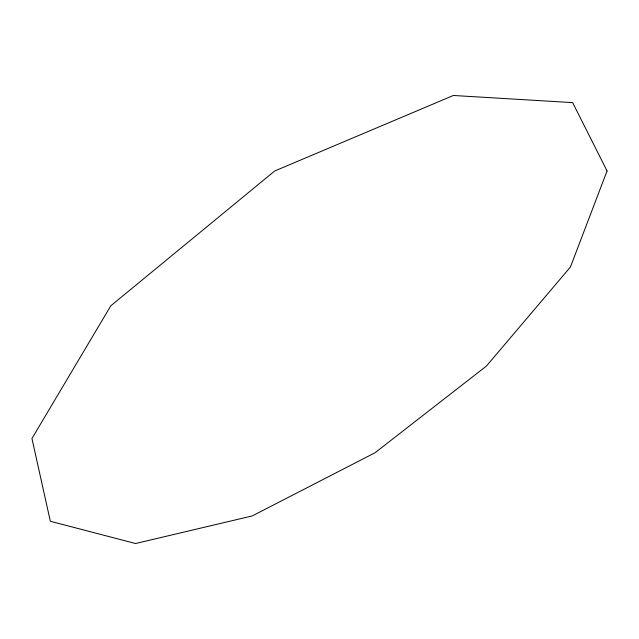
<?xml version="1.0" encoding="UTF-8"?>
<svg xmlns="http://www.w3.org/2000/svg" width="639" height="639" viewBox="0 0 639 639"><rect width="100%" height="100%" fill="white"/><g stroke="black" fill="none" stroke-linecap="round" stroke-linejoin="round"><path stroke-width="0.96" d="M607.05 170.956L570.427 267.022L486.447 366.043L375.013 452.763L252.213 515.937L135.556 543.525L50.345 521.272L31.95 438.498L110.827 305.785L274.682 171.004L453.378 95.475L572.656 102.615L607.05 170.956"/></g></svg>
